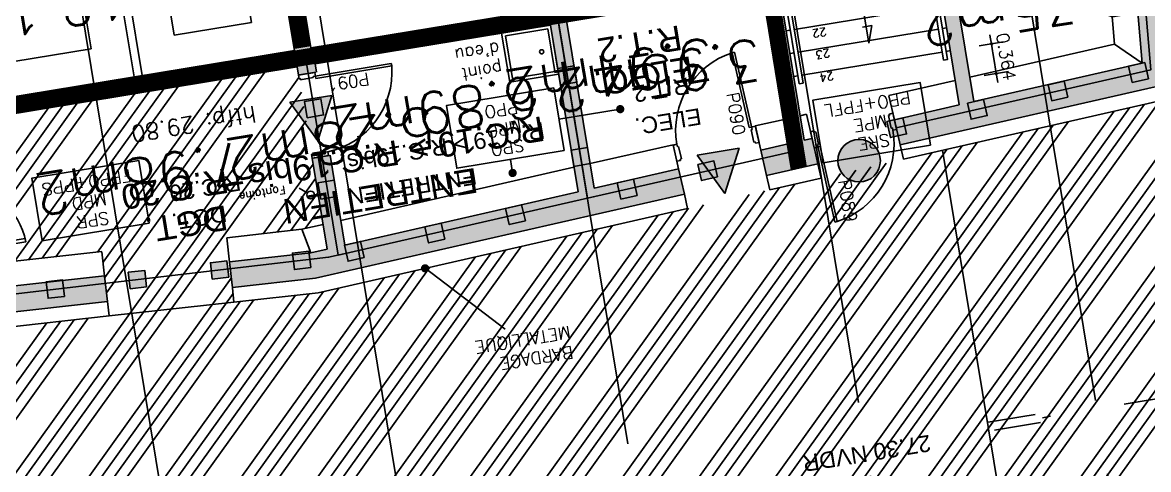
# Model space of a CAD drawing. Header units: millimetres. Extents: x 33240 to 33395, y 51607 to 51720.
# Drawn here: x 33346.81 to 33360.43, y 51675.91 to 51681.32 of the extents above; entities that cross this region are included whole.
import ezdxf
from ezdxf.enums import TextEntityAlignment as Align

# ---------------------------------------------------------------- set-up
doc = ezdxf.new("R2010")
doc.units = ezdxf.units.MM
doc.header["$LTSCALE"] = 0.3
doc.header["$MEASUREMENT"] = 0
doc.header["$PDMODE"] = 34
doc.header["$PDSIZE"] = 0.3
for name, pattern in [('ACAD_ISO02W100', [15, 12, -3]), ('ACAD_ISO04W100', [30, 24, -3, 0, -3]), ('ACAD_ISO08W100', [36, 24, -3, 6, -3])]:
    doc.linetypes.add(name, pattern=pattern)
doc.layers.get('0').update_dxf_attribs({"linetype": 'CONTINUOUS'})
doc.layers.get('DEFPOINTS').update_dxf_attribs({"linetype": 'CONTINUOUS'})
for name, color, linetype in [('00-TRAMES-BAT', 7, 'ACAD_ISO08W100'), ('01-TREMIE-ESCAL-ASC', 4, 'CONTINUOUS'), ('02-MURS-PORTEUR', 1, 'CONTINUOUS'), ('04-CLOISONS', 2, 'CONTINUOUS'), ('05-MEN-INT', 4, 'CONTINUOUS'), ('05-MEN-INT-NUM', 62, 'CONTINUOUS'), ('07-REVT-BARDAGE', 213, 'CONTINUOUS'), ('07-REVT-SOL', 8, 'CONTINUOUS'), ('08-EQUI-SANITAIRE', 121, 'CONTINUOUS'), ('09-COT-INT', 7, 'CONTINUOUS'), ('10-ANN-ALTITUDE', 152, 'CONTINUOUS'), ('10-ANN-HSP', 192, 'CONTINUOUS'), ('10-ANN-NOMENCLATURE', 3, 'CONTINUOUS'), ('10-ANN-NOMPIECE', 3, 'CONTINUOUS'), ('10-ANN-NOMPIECE-CODE', 171, 'CONTINUOUS'), ('10-ANN-SURF', 62, 'CONTINUOUS'), ('10-ANN-TEXTE', 3, 'CONTINUOUS'), ('11-RES-EPO', 163, 'CONTINUOUS'), ('11-RES-ISOL-FEU', 2, 'CONTINUOUS'), ('14-HACH-MURS', 253, 'CONTINUOUS')]:
    doc.layers.add(name, color=color, linetype=linetype)
doc.styles.add('ANN', font='romans.shx')
doc.styles.add('COT', font='romans.shx')
doc.styles.add('HSP', font='romans.shx')
doc.styles.add('NDP', font='ARIAL.TTF')
doc.styles.add('NIV', font='ARIAL.TTF', dxfattribs={"height": 0.2})
doc.styles.add('ROMANS', font='romans.shx', dxfattribs={"height": 0.2})
doc.styles.add('SURF', font='romans.shx', dxfattribs={"height": 0.5})
doc.dimstyles.new('COTEXT', dxfattribs={"dimtxt": 0.15, "dimasz": 0.11, "dimexe": 0, "dimexo": 0, "dimgap": 0.05, "dimtad": 1, "dimdec": 3, "dimdsep": 46, "dimtxsty": 'COT', "dimblk1": 'COTBLOC', "dimblk2": 'COTBLOC', "dimsah": 1, "dimcen": -0.1, "dimse1": 1, "dimse2": 1, "dimadec": 0, "dimazin": 0, "dimtfac": 1, "dimtdec": 3, "dimtmove": 2, "dimatfit": 3, "dimldrblk": 'COTBLOC', "dimfxl": 1, "dimtolj": 1, "dimarcsym": 0})

# ---------------------------------------------------------------- blocks, each defined once
blk = doc.blocks.new('M20L70D')
for points in [[(-145.5, 1.5), (-145.5, 73.5), (-141.5, 73.5), (-141.5, 1.5)], [(-1.5, 1.5), (-1.5, 73.5), (-5.5, 73.5), (-5.5, 1.5)], [(-147, 0), (-148.5, 0), (-148.5, 1.5), (-145.5, 1.5), (-145.5, -3.5), (-143.5, -3.5), (-143.5, -6), (-145.5, -6), (-145.5, -21.5), (-148.5, -21.5), (-148.5, -20), (-147, -20)], [(0, 0), (1.5, 0), (1.5, 1.5), (-1.5, 1.5), (-1.5, -3.5), (-3.5, -3.5), (-3.5, -6), (-1.5, -6), (-1.5, -21.5), (1.5, -21.5), (1.5, -20), (0, -20)]]:
    blk.add_lwpolyline(points, close=True)
for centre, start, end in [((-145.5, 1.5), 360, 90), ((-1.5, 1.5), 90, 180)]:
    blk.add_arc(centre, 72, start, end)
blk = doc.blocks.new('MVP9')
for p, q in [((0.075, 0.93), (0.045, 0.93)), ((0.045, -0.03), (0.045, 0.93)), ((0.075, 0.93), (0.075, 0)), ((0.075, 0), (0, 0)), ((0, 0), (0, -0.2)), ((0.975, 0), (0.975, -0.03)), ((1.02, 0), (0.975, 0)), ((0.06, -0.03), (0.045, -0.03)), ((0.06, -0.03), (0.06, -0.185)), ((0.975, -0.03), (0.96, -0.03)), ((0.96, -0.03), (0.96, -0.185)), ((1.02, 0), (1.02, -0.2)), ((0.045, -0.2), (0, -0.2)), ((0.06, -0.185), (0.045, -0.185)), ((0.045, -0.185), (0.045, -0.2)), ((0.975, -0.185), (0.96, -0.185)), ((0.975, -0.185), (0.975, -0.2)), ((1.02, -0.2), (0.975, -0.2))]:
    blk.add_line(p, q)
for centre, radius, start, end in [((0.175, 0), 0.83, 0, 0), ((-0.015, -0.057), 0.992, 3.3237, 84.7979)]:
    blk.add_arc(centre, radius, start, end)
blk = doc.blocks.new('ASC12')
for p, q in [((-0.15, 0), (-0.15, 1.6)), ((-0.15, 1.6), (0, 1.6)), ((0, 1.25), (0, 1.6)), ((-0.32, 1.25), (-0.32, 1.475)), ((-0.32, 1.475), (-0.17, 1.475)), ((-0.17, 0.125), (-0.17, 1.475)), ((-1.7, 0.325), (-1.7, 1.275)), ((-0.32, 1.275), (-1.7, 1.275)), ((-0.32, 1.25), (-0.25, 1.25)), ((-0.25, 0.84), (-0.25, 1.3)), ((-0.22, 1.3), (-0.25, 1.3)), ((-0.22, 0.84), (-0.22, 1.3)), ((-0.1, 0.84), (-0.1, 1.3)), ((-0.1, 1.3), (-0.07, 1.3)), ((-0.07, 0.84), (-0.07, 1.3)), ((0, 1.25), (-0.07, 1.25)), ((-0.22, 0.84), (-0.25, 0.84)), ((-0.1, 0.84), (-0.07, 0.84)), ((-0.25, 0.76), (-0.25, 0.3)), ((-0.22, 0.76), (-0.25, 0.76)), ((-0.22, 0.76), (-0.22, 0.3)), ((-0.1, 0.76), (-0.1, 0.3)), ((-0.1, 0.76), (-0.07, 0.76)), ((-0.07, 0.76), (-0.07, 0.3)), ((-0.32, 0.325), (-1.7, 0.325)), ((-0.32, 0.125), (-0.32, 0.35)), ((-0.32, 0.35), (-0.25, 0.35)), ((-0.22, 0.3), (-0.252, 0.3)), ((-0.1, 0.3), (-0.07, 0.3)), ((0, 0.35), (-0.07, 0.35)), ((0, 0), (0, 0.35)), ((-0.32, 0.125), (-0.17, 0.125)), ((-0.15, 0), (0, 0))]:
    blk.add_line(p, q)
blk.add_lwpolyline([(-1.49, 1.342), (-0.51, 1.342), (-0.51, 1.442), (-1.49, 1.442)], close=True)
blk = doc.blocks.new('SMP2')
blk.add_lwpolyline([(-1.315, 0), (0, 0), (0, -0.77), (-1.315, -0.77)], close=True)
at = {"style": 'ROMANS'}
for tag, p in [('SOLS', (-0.646, -0.148)), ('PAROIS', (-0.643, -0.377)), ('FAUX-PLAFONDS', (-0.646, -0.61))]:
    blk.add_attdef(tag, text='', height=0.15, dxfattribs=at).set_placement(p, align=Align.MIDDLE)
blk = doc.blocks.new('COTBLOC')
for p, q in [((0, -1.3608), (0, 1.3608)), ((-0.76, 0), (-0.99, 0)), ((0, 0), (-0.76, 0)), ((0, 0), (0.76, 0)), ((0.76, 0), (0.99, 0))]:
    blk.add_line(p, q)
at = {"const_width": 0.15}
blk.add_lwpolyline([(-0.1, 0, 1), (0.1, 0, 1)], format="xyb", close=True, dxfattribs=at)
blk = doc.blocks.new('*D166')
at = {"layer": '09-COT-INT', "color": 0, "lineweight": -2}
blk.add_line((33358.549, 51680.952), (33358.572, 51680.81), dxfattribs=at)
at = {"layer": 'DEFPOINTS', "color": 0}
for p in [(33358.009, 51680.975), (33358.59, 51680.701), (33358.093, 51680.619)]:
    blk.add_point(p, dxfattribs=at)
at = {"layer": '09-COT-INT', "color": 0, "lineweight": -2, "xscale": 0.11, "yscale": 0.11, "zscale": 0.11}
for p, rotation in [((33358.531, 51681.061), 99.35057366828106), ((33358.59, 51680.701), 279.350573668281)]:
    blk.add_blockref('COTBLOC', p, dxfattribs=dict(at, rotation=rotation))
at = {"layer": '09-COT-INT', "color": 0, "insert": (33358.709, 51680.905), "char_height": 0.15, "attachment_point": 5, "rotation": 279.3506, "style": 'COT'}
blk.add_mtext('\\A1;0.364', dxfattribs=at)
blk = doc.blocks.new('PF1-2H')
blk.add_hatch(color=256).paths.add_polyline_path([(-0.001288, 0, 1), (0.001288, 0, 1)])
blk.add_circle((0, 0), 0.001288)
blk = doc.blocks.new('CF1-2H')
for p, q in [((0, 0.002576), (-0.001288, 0)), ((0.001288, 0), (0, 0.002576)), ((-0.001288, 0), (0.001288, 0))]:
    blk.add_line(p, q)
blk.add_solid([(-0.001288, 0), (0, 0.002576), (0.001288, 0)])
blk = doc.blocks.new('CARRE2')
blk.add_hatch(color=256).paths.add_polyline_path([(-0.1, 0.1), (0.1, 0.1), (0.1, -0.1), (-0.1, -0.1)])
blk.add_lwpolyline([(-0.1, 0.1), (0.1, 0.1), (0.1, -0.1), (-0.1, -0.1)], close=True)

msp = doc.modelspace()

# ---------------------------------------------------------------- hatches: boundary and pattern name
at = {"layer": '07-REVT-SOL'}
h = msp.add_hatch(dxfattribs=at)
h.set_pattern_fill('ANSI34', color=256, style=0)
h.set_pattern_definition([(234.3505737, (57752.873, 108291.1774), (0.609448717, -0.4371181325), []), (234.3505737, (57752.69855, 108291.1487), (0.609448717, -0.4371181325), []), (234.3505737, (57752.5241, 108291.12), (0.609448717, -0.4371181325), []), (234.3505737, (57752.3497, 108291.09124), (0.609448717, -0.4371181325), [])])
h.paths.add_polyline_path([(33309.5314, 51685.8588), (33309.227, 51686.3339), (33308.7901, 51686.9168), (33308.2417, 51687.5322), (33307.7231, 51688.0157), (33307.1703, 51688.4635), (33306.6491, 51688.8373), (33306.1684, 51689.1099), (33305.6057, 51689.375), (33304.8593, 51689.5906), (33304.3981, 51689.6614), (33304.0875, 51689.6801), (33303.4661, 51689.653), (33302.8229, 51689.5078), (33302.2165, 51689.3237), (33301.8431, 51689.1436), (33301.2325, 51688.7418), (33301.0441, 51688.5546), (33300.8119, 51688.2317), (33300.636, 51687.875), (33300.5145, 51687.359), (33300.505, 51686.6688), (33300.5777, 51685.9763), (33300.7416, 51685.2753), (33300.9406, 51684.7213), (33301.0157, 51684.5876), (33307.3638, 51673.1728), (33307.5551, 51673.4027), (33307.8762, 51673.8025), (33308.1163, 51674.1181), (33308.411, 51674.5325), (33308.7556, 51675.0512), (33309.048, 51675.5283), (33309.3762, 51676.1097), (33309.5889, 51676.5207), (33309.7607, 51676.8698), (33310.0204, 51677.4522), (33310.2137, 51677.9361), (33310.3288, 51678.2748), (33310.4454, 51678.6692), (33310.6648, 51679.6374), (33310.76, 51680.4082), (33310.7988, 51681.1264), (33310.7886, 51681.6572), (33311.6353, 51681.6308), (33311.6077, 51680.7216), (33311.5149, 51679.9648), (33311.413, 51679.3793), (33311.2805, 51678.8426), (33311.0938, 51678.2397), (33310.6536, 51677.1452), (33310.0752, 51675.9925), (33309.4154, 51674.8904), (33308.8726, 51674.099), (33308.2849, 51673.3459), (33307.8733, 51672.8629), (33307.228, 51672.1682), (33306.3132, 51671.3076), (33305.9865, 51671.0325), (33305.8529, 51670.9201), (33304.975, 51670.2548), (33303.8087, 51669.4948), (33303.0073, 51669.0533), (33301.8018, 51668.4879), (33300.9566, 51668.032), (33299.3651, 51667.685), (33298.3344, 51667.4599), (33297.6468, 51667.3707), (33296.7824, 51667.2899), (33295.9203, 51667.253), (33295.2266, 51667.2152), (33294.1119, 51667.2875), (33293.3748, 51667.4449), (33292.5369, 51667.5422), (33291.7914, 51667.7628), (33290.9562, 51668.1367), (33290.4698, 51668.2741), (33289.8201, 51668.6138), (33289.1999, 51669.0055), (33288.3839, 51669.5907), (33287.876, 51669.955), (33287.2211, 51670.7667), (33274.7777, 51668.6362), (33276.256, 51659.6586), (33284.2497, 51660.9749), (33284.3561, 51660.329), (33287.1543, 51660.7657), (33287.0441, 51661.435), (33288.3848, 51661.6423), (33288.4866, 51660.9834), (33292.2493, 51661.603), (33292.1421, 51662.2745), (33293.3262, 51662.4694), (33294.2159, 51657.0657), (33297.0273, 51657.8411), (33296.5137, 51662.3558), (33296.1876, 51662.9406), (33297.1941, 51663.1064), (33297.3208, 51662.3368), (33297.3071, 51662.3342), (33297.2354, 51662.0285), (33297.1718, 51661.7039), (33297.1191, 51661.3565), (33297.0807, 51661.0087), (33297.0553, 51660.6759), (33297.0448, 51660.2508), (33297.0546, 51659.9073), (33297.0786, 51659.5031), (33297.126, 51659.0791), (33297.2144, 51658.5421), (33297.1583, 51658.5188), (33297.3195, 51657.5459), (33297.3809, 51657.5561), (33297.3948, 51657.457), (33298.8658, 51657.679), (33298.8462, 51657.7974), (33298.9103, 51657.8079), (33298.7662, 51658.6942), (33298.7288, 51659.1864), (33298.7198, 51659.4049), (33298.7232, 51660.1393), (33298.7457, 51660.5123), (33298.7907, 51660.9605), (33298.8677, 51661.4609), (33298.9907, 51662.0019), (33299.0813, 51662.4183), (33299.1901, 51662.781), (33299.4457, 51663.3946), (33299.6955, 51663.8263), (33299.9745, 51664.1844), (33300.2447, 51664.447), (33300.5617, 51664.6801), (33300.8381, 51664.8192), (33301.2209, 51664.9383), (33301.4693, 51664.9787), (33301.841, 51664.9673), (33302.2061, 51664.8995), (33302.6126, 51664.7536), (33302.9838, 51664.5426), (33303.3445, 51664.2838), (33303.6583, 51663.9764), (33303.8954, 51663.7058), (33304.1617, 51663.3541), (33304.4484, 51662.8985), (33304.7788, 51662.2731), (33305.0523, 51661.5322), (33305.2961, 51660.675), (33305.4695, 51659.9959), (33305.6024, 51659.3706), (33305.6852, 51658.9167), (33307.3767, 51659.1899), (33307.1404, 51660.5973), (33307.0303, 51661.1738), (33306.9413, 51661.6002), (33306.7799, 51662.3125), (33306.6023, 51663.0284), (33306.4522, 51663.5891), (33306.3171, 51663.5669), (33306.1501, 51664.5811), (33310.3148, 51665.2669), (33310.4416, 51664.4972), (33315.177, 51665.277), (33315.0503, 51666.0466), (33321.9737, 51667.1866), (33322.0842, 51666.5156), (33326.0968, 51667.1763), (33325.9863, 51667.8474), (33338.2877, 51669.8729), (33338.4145, 51669.1031), (33337.1627, 51668.8969), (33337.4803, 51666.9678), (33338.0209, 51667.0568), (33338.5748, 51667.148), (33338.8591, 51667.1949), (33339.4721, 51667.2958), (33339.4876, 51667.2022), (33342.9411, 51667.7709), (33342.9248, 51667.8696), (33343.8326, 51668.019), (33343.8488, 51667.9204), (33345.1427, 51668.1334), (33344.8096, 51670.1562), (33343.348, 51669.9155), (33343.2212, 51670.6853), (33356.0482, 51672.7974), (33356.1749, 51672.0277), (33354.958, 51671.8273), (33355.3024, 51669.7355), (33360.6718, 51670.6196), (33360.3274, 51672.7114), (33359.1351, 51672.5151), (33359.0083, 51673.2848), (33361.9356, 51673.7669), (33362.0461, 51673.0958), (33364.4142, 51673.4857), (33364.3037, 51674.1568), (33367.7572, 51674.7255), (33367.8839, 51673.9557), (33371.2387, 51674.5081), (33371.112, 51675.2779), (33374.9437, 51675.9088), (33375.0705, 51675.1391), (33376.6328, 51675.3963), (33376.506, 51676.1661), (33377.325, 51676.3009), (33377.0481, 51677.9827), (33376.9198, 51677.9616), (33376.6273, 51679.7377), (33376.7556, 51679.7588), (33376.4112, 51681.8507), (33376.2829, 51681.8295), (33375.9904, 51683.6056), (33376.1187, 51683.6267), (33375.8418, 51685.3086), (33360.6783, 51682.8117), (33360.8797, 51680.4431), (33357.4663, 51679.6643), (33355.8502, 51679.2955), (33350.3855, 51678.0486), (33349.3674, 51677.9353), (33349.2809, 51678.7127), (33350.1901, 51678.8161), (33350.4466, 51678.8746), (33350.1324, 51680.7824), (33345.8713, 51680.0807), (33346.1535, 51678.3669), (33347.7703, 51678.5446), (33347.8568, 51677.7672), (33337.862, 51676.655), (33331.4691, 51682.1156), (33331.436, 51682.1102), (33331.3791, 51682.4555), (33331.426, 51682.4633), (33332.4803, 51685.4342), (33333.3075, 51685.2862), (33334.1791, 51687.6816), (33333.3953, 51687.9546), (33334.4746, 51690.9071), (33334.675, 51691.1303), (33338.2027, 51692.6579), (33338.2118, 51692.6161), (33338.5092, 51692.2989), (33338.6344, 51692.0226), (33341.707, 51693.0697), (33341.5019, 51693.412), (33341.3795, 51693.7866), (33344.946, 51694.7179), (33345.2392, 51694.7817), (33348.5761, 51695.3735), (33348.8741, 51695.4084), (33348.9099, 51694.6324), (33348.9146, 51694.6048), (33352.1472, 51694.9081), (33352.1459, 51695.2202), (33352.2417, 51695.6865), (33356.3412, 51695.7195), (33356.4073, 51695.575), (33357.7275, 51698.1124), (33357.1877, 51701.3904), (33320.2349, 51695.2976), (33319.7443, 51698.296), (33309.9064, 51696.6761), (33310.4, 51693.6782), (33300.57, 51692.0596), (33300.7406, 51691.0235), (33301.5358, 51691.0422), (33302.2561, 51690.9986), (33302.8984, 51690.9343), (33303.2847, 51690.8855), (33303.8837, 51690.7723), (33304.4095, 51690.6586), (33304.8482, 51690.5355), (33305.6756, 51690.2459), (33306.363, 51689.935), (33307.0247, 51689.5803), (33307.6503, 51689.1728), (33308.244, 51688.725), (33308.7944, 51688.2296), (33309.3073, 51687.6984), (33309.7704, 51687.1258), (33310.4433, 51686.1015), (33309.6647, 51685.6359)])
at = {"layer": '14-HACH-MURS', "ltscale": 10}
h = msp.add_hatch(color=256, dxfattribs=at)
h.paths.add_polyline_path([(33357.4265, 51679.8373), (33360.6892, 51680.5818), (33360.2665, 51685.5541), (33359.9534, 51685.5274), (33360.2079, 51682.5343), (33358.0196, 51682.174), (33356.915, 51688.882), (33358.7854, 51689.19), (33359.8379, 51686.8866), (33359.867, 51686.5438), (33360.1801, 51686.5704), (33360.1466, 51686.965), (33357.9498, 51691.7723), (33357.6649, 51691.6421), (33358.6992, 51689.3785), (33356.8825, 51689.0793), (33356.7818, 51689.6911), (33356.6042, 51689.6618), (33358.1421, 51680.3219), (33357.3562, 51680.1426), (33357.3567, 51680.1404)])
h.paths.add_polyline_path([(33358.3179, 51680.362), (33358.0521, 51681.9766), (33360.2249, 51682.3344), (33360.3531, 51680.8264), (33360.3531, 51680.8264)], flags=16)
h = msp.add_hatch(color=256, dxfattribs=at)
h.paths.add_polyline_path([(33347.8372, 51677.9433), (33347.8026, 51678.2541), (33346.2014, 51678.0759), (33346.1264, 51678.5316), (33345.9291, 51678.4991), (33346.0024, 51678.0538), (33338.2991, 51677.1965), (33338.0202, 51676.851)])
h.paths.add_polyline_path([(33350.3048, 51685.7058), (33349.3477, 51685.5482), (33350.0999, 51680.9797), (33344.377, 51680.0373), (33344.0163, 51682.2278), (33343.819, 51682.1953), (33344.1797, 51680.0048), (33338.8394, 51679.1255), (33338.8719, 51678.9282), (33345.674, 51680.0482), (33345.6902, 51679.9495), (33345.8876, 51679.982), (33345.8713, 51680.0807), (33350.1324, 51680.7824), (33350.1487, 51680.6837), (33350.3658, 51680.7194), (33350.3495, 51680.8181), (33353.1976, 51681.2871), (33353.5298, 51679.2695), (33350.7104, 51678.6262), (33350.5315, 51679.713), (33350.3243, 51679.6789), (33350.4956, 51678.5771), (33350.296, 51678.5316), (33349.3133, 51678.4222), (33349.3478, 51678.1114), (33350.3531, 51678.2233), (33354.8163, 51679.2417), (33354.7466, 51679.5471), (33353.7252, 51679.3141), (33353.395, 51681.3196), (33355.765, 51681.7098), (33356.0714, 51679.8494), (33355.7411, 51679.774), (33355.8107, 51679.4686), (33356.4317, 51679.6103), (33356.3615, 51679.9156), (33356.2667, 51679.894), (33355.9299, 51681.9397), (33352.8825, 51681.4379), (33352.473, 51683.9244), (33351.6343, 51683.7863), (33351.6668, 51683.5889), (33352.3082, 51683.6946), (33352.6851, 51681.4054), (33350.2973, 51681.0122), (33349.9203, 51683.3014), (33350.5814, 51683.4102), (33350.5489, 51683.6076), (33349.8878, 51683.4987), (33349.5775, 51685.3833), (33350.3373, 51685.5084)])
h.paths.add_polyline_path([(33351.5115, 51685.7018), (33354.4627, 51686.1877), (33354.4302, 51686.3851), (33351.479, 51685.8991)])
h.paths.add_polyline_path([(33354.9803, 51686.4757), (33354.7015, 51686.4298), (33354.734, 51686.2324), (33355.0128, 51686.2783), (33355.5181, 51683.2096), (33355.7154, 51683.2421), (33354.648, 51689.7248), (33354.4506, 51689.6923)])

# ---------------------------------------------------------------- linework, layer by layer
at = {"layer": '00-TRAMES-BAT'}
for p, q in [((33363.2996, 51655.4305), (33354.5447, 51708.5989)), ((33360.4322, 51655.4057), (33351.749, 51708.1385)), ((33357.643, 51654.9059), (33348.9533, 51707.6782)), ((33354.8408, 51654.485), (33346.1576, 51707.2178)), ((33352.0451, 51654.0247), (33343.362, 51706.7575))]:
    msp.add_line(p, q, dxfattribs=at)
at = {"layer": '01-TREMIE-ESCAL-ASC', "linetype": 'ACAD_ISO04W100'}
for p, q in [((33357.0461, 51681.0695), (33355.8564, 51688.2948)), ((33367.2396, 51677.8685), (33358.5797, 51676.4425)), ((33359.0587, 51676.5761), (33358.4896, 51676.4824)), ((33359.125, 51676.4776), (33358.5689, 51676.386))]:
    msp.add_line(p, q, dxfattribs=at)
at = {"layer": '01-TREMIE-ESCAL-ASC'}
for p, q in [((33356.2051, 51680.5763), (33355.473, 51685.0223)), ((33356.2544, 51680.5844), (33355.5207, 51685.0403)), ((33356.1472, 51681.2356), (33357.8443, 51681.5151)), ((33356.0485, 51681.2194), (33356.0978, 51681.2275)), ((33356.1927, 51680.9593), (33357.8898, 51681.2388)), ((33357.0855, 51681.2837), (33356.9718, 51681.2649)), ((33357.0461, 51681.0695), (33357.0855, 51681.2837)), ((33357.9391, 51681.2469), (33357.9885, 51681.255)), ((33356.094, 51680.9431), (33356.1433, 51680.9512)), ((33356.2381, 51680.6831), (33357.9353, 51680.9625)), ((33357.9846, 51680.9706), (33358.034, 51680.9788)), ((33356.1395, 51680.6668), (33356.1888, 51680.6749)), ((33356.2544, 51680.5844), (33356.2051, 51680.5763)), ((33359.0083, 51673.2848), (33357.9401, 51679.7724))]:
    msp.add_line(p, q, dxfattribs=at)
for points in [[(33357.2096, 51685.6772), (33358.0009, 51680.872), (33357.9515, 51680.8638)], [(33357.1619, 51685.6592), (33357.9515, 51680.8638)]]:
    msp.add_lwpolyline(points, dxfattribs=at)
at = {"layer": '02-MURS-PORTEUR'}
for p, q in [((33358.1421, 51680.3219), (33356.6042, 51689.6618)), ((33350.0999, 51680.9797), (33349.3477, 51685.5482)), ((33349.9203, 51683.3014), (33350.2973, 51681.0122)), ((33360.2249, 51682.3344), (33360.3531, 51680.8264)), ((33356.2667, 51679.894), (33355.9299, 51681.9397)), ((33358.3179, 51680.362), (33358.0521, 51681.9766)), ((33356.0714, 51679.8494), (33355.765, 51681.7098)), ((33352.6851, 51681.4054), (33350.2973, 51681.0122)), ((33353.395, 51681.3196), (33353.7252, 51679.3141)), ((33353.1976, 51681.2871), (33350.3495, 51680.8181)), ((33353.1976, 51681.2871), (33353.5298, 51679.2695)), ((33350.0999, 51680.9797), (33344.377, 51680.0373)), ((33350.1324, 51680.7824), (33345.8713, 51680.0807)), ((33350.1487, 51680.6837), (33350.1324, 51680.7824)), ((33350.3495, 51680.8181), (33350.3658, 51680.7194)), ((33360.3531, 51680.8264), (33358.3179, 51680.362)), ((33350.1586, 51680.6853), (33350.3559, 51680.7178)), ((33357.4265, 51679.8373), (33360.6892, 51680.5818)), ((33358.1421, 51680.3219), (33357.3562, 51680.1426)), ((33357.4265, 51679.8373), (33357.3562, 51680.1426)), ((33356.0714, 51679.8494), (33355.7411, 51679.774)), ((33356.3615, 51679.9156), (33356.2667, 51679.894)), ((33356.4317, 51679.6103), (33356.3615, 51679.9156)), ((33350.3243, 51679.6789), (33350.5216, 51679.7114)), ((33350.5315, 51679.713), (33350.7104, 51678.6262)), ((33355.7411, 51679.774), (33355.8107, 51679.4686)), ((33350.4956, 51678.5771), (33350.3144, 51679.6772)), ((33354.7466, 51679.5471), (33353.7252, 51679.3141)), ((33354.7466, 51679.5471), (33354.8163, 51679.2417)), ((33355.8107, 51679.4686), (33356.4317, 51679.6103)), ((33350.3531, 51678.2233), (33354.8163, 51679.2417)), ((33353.5298, 51679.2695), (33350.7104, 51678.6262)), ((33349.3133, 51678.4222), (33350.296, 51678.5316)), ((33350.4956, 51678.5771), (33350.296, 51678.5316)), ((33349.3481, 51678.1092), (33349.3137, 51678.4184)), ((33346.2014, 51678.0759), (33347.8026, 51678.2541)), ((33347.8374, 51677.9411), (33347.803, 51678.2503)), ((33349.3478, 51678.1114), (33350.3531, 51678.2233)), ((33338.0202, 51676.851), (33347.8372, 51677.9433))]:
    msp.add_line(p, q, dxfattribs=at)
at = {"layer": '02-MURS-PORTEUR', "color": 4}
for p, q in [((33360.0207, 51681.0592), (33359.9166, 51682.2837)), ((33358.269, 51680.6595), (33360.0207, 51681.0592)), ((33360.0207, 51681.0592), (33360.3531, 51680.8264)), ((33357.2888, 51680.4358), (33358.0931, 51680.6194)), ((33357.2895, 51680.4328), (33357.3567, 51680.1404)), ((33355.6741, 51680.0674), (33356.0224, 51680.1469)), ((33356.2178, 51680.1914), (33356.2939, 51680.2088)), ((33356.3615, 51679.9156), (33356.2939, 51680.2088)), ((33355.6741, 51680.0674), (33355.7411, 51679.774)), ((33353.6762, 51679.6115), (33354.6797, 51679.8405)), ((33354.6797, 51679.8405), (33354.7466, 51679.5471)), ((33350.6615, 51678.9236), (33353.4809, 51679.5669)), ((33350.1901, 51678.8161), (33350.4466, 51678.8746)), ((33349.2807, 51678.7149), (33350.1901, 51678.8161)), ((33350.296, 51678.5316), (33350.1901, 51678.8161)), ((33349.3137, 51678.4184), (33349.2809, 51678.7127)), ((33346.1535, 51678.3669), (33347.77, 51678.5468)), ((33347.803, 51678.2503), (33347.7703, 51678.5446))]:
    msp.add_line(p, q, dxfattribs=at)
at = {"layer": '04-CLOISONS'}
for p, q in [((33348.1601, 51680.6603), (33347.8156, 51682.7521)), ((33348.2587, 51680.6765), (33347.9143, 51682.7683))]:
    msp.add_line(p, q, dxfattribs=at)
at = {"layer": '07-REVT-BARDAGE'}
for p, q in [((33360.8797, 51680.4431), (33357.4663, 51679.6643)), ((33357.4265, 51679.8373), (33357.466, 51679.6642)), ((33356.4317, 51679.6103), (33356.4712, 51679.4372)), ((33355.8107, 51679.4686), (33355.8502, 51679.2955)), ((33356.4715, 51679.4373), (33355.8502, 51679.2955)), ((33354.8163, 51679.2417), (33354.8558, 51679.0686)), ((33354.8558, 51679.0686), (33350.3855, 51678.0486)), ((33349.3481, 51678.1092), (33349.3674, 51677.9353)), ((33349.3674, 51677.9353), (33350.3855, 51678.0486)), ((33347.8374, 51677.9411), (33347.8568, 51677.7672)), ((33337.8621, 51676.6549), (33347.8568, 51677.7672))]:
    msp.add_line(p, q, dxfattribs=at)
at = {"layer": '07-REVT-BARDAGE', "color": 4, "linetype": 'ACAD_ISO02W100'}
msp.add_line((33349.3674, 51677.9353), (33347.8568, 51677.7672), dxfattribs=at)
at = {"layer": '08-EQUI-SANITAIRE'}
for p, q in [((33352.6056, 51681.1896), (33353.1976, 51681.2871)), ((33352.6056, 51681.1896), (33352.7031, 51680.5975)), ((33352.6516, 51681.1566), (33353.1647, 51681.2411)), ((33353.1647, 51681.2411), (33353.2492, 51680.728)), ((33353.1976, 51681.2871), (33353.2951, 51680.6951)), ((33352.6516, 51681.1566), (33352.7361, 51680.6435)), ((33352.7031, 51680.5975), (33353.2951, 51680.6951)), ((33352.7361, 51680.6435), (33353.2492, 51680.728))]:
    msp.add_line(p, q, dxfattribs=at)
msp.add_circle((33353.0898, 51680.9653), 0.025, dxfattribs=at)
at = {"layer": '10-ANN-TEXTE'}
for p, q in [((33353.2976, 51680.1485), (33354.0404, 51680.2708)), ((33352.7114, 51679.6618), (33352.7383, 51679.4982)), ((33352.6491, 51677.6055), (33351.68, 51678.344))]:
    msp.add_line(p, q, dxfattribs=at)
at = {"layer": '10-ANN-TEXTE', "const_width": 0.05}
for points in [[(33354.0154, 51680.2708, 1), (33354.0654, 51680.2708, 1)], [(33352.7133, 51679.4982, 1), (33352.7633, 51679.4982, 1)], [(33351.655, 51678.344, 1), (33351.705, 51678.344, 1)]]:
    msp.add_lwpolyline(points, format="xyb", close=True, dxfattribs=at)
at = {"layer": '11-RES-EPO'}
msp.add_line((33350.1573, 51679.3158), (33350.2547, 51679.2567), dxfattribs=at)
msp.add_circle((33350.295, 51679.2322), 0.0472, dxfattribs=at)
at = {"layer": '11-RES-ISOL-FEU', "linetype": 'ACAD_ISO04W100', "const_width": 0.2}
for points in [[(33354.5493, 51689.7084), (33356.1999, 51679.5574)], [(33350.1954, 51681.0157), (33349.8054, 51683.3838), (33350.5652, 51683.5089)], [(33355.7291, 51681.8053), (33340.6317, 51679.3193)]]:
    msp.add_lwpolyline(points, dxfattribs=at)
at = {"layer": '11-RES-ISOL-FEU'}
for points in [[(33357.3785, 51680.0451), (33360.4601, 51680.7482), (33360.3153, 51682.4507), (33357.9569, 51682.0623), (33357.3481, 51685.7598)], [(33356.0741, 51679.7475), (33353.6438, 51679.1929), (33353.2963, 51681.3033)], [(33353.7474, 51679.2166), (33350.629, 51678.505), (33350.2508, 51680.8018)], [(33350.7327, 51678.5287), (33350.5125, 51678.4784), (33346.213, 51677.9766)]]:
    msp.add_lwpolyline(points, dxfattribs=at)

# ---------------------------------------------------------------- block references
at = {"layer": '01-TREMIE-ESCAL-ASC', "xscale": -1, "rotation": 279.350573668281}
msp.add_blockref('ASC12', (33348.0455, 51682.79), dxfattribs=at)
at = {"layer": '01-TREMIE-ESCAL-ASC', "rotation": 99.35057366828106}
msp.add_blockref('ASC12', (33347.6844, 51682.7305), dxfattribs=at)
at = {"layer": '05-MEN-INT', "rotation": 279.3505736691038}
msp.add_blockref('MVP9', (33350.346, 51680.7162), dxfattribs=at)
at = {"layer": '05-MEN-INT', "xscale": -1}
for p, rotation in [((33355.6749, 51680.0638), 12.95456922642053), ((33356.3877, 51679.8018), 192.6477703677915)]:
    msp.add_blockref('MVP9', p, dxfattribs=dict(at, rotation=rotation))
at = {"layer": '05-MEN-INT', "xscale": 0.009999999998770808, "yscale": 0.01000000000203727, "zscale": 0.01, "rotation": 279.3505736694325}
msp.add_blockref('M20L70D', (33346.1264, 51678.5316), dxfattribs=at)
at = {"layer": '10-ANN-TEXTE', "rotation": 189.350573668281}
for p, values in [((33352.0627, 51679.5549), {'SOLS': 'SPO', 'PAROIS': 'MPO', 'FAUX-PLAFONDS': 'PPO'}), ((33356.4962, 51679.6209), {'SOLS': 'SRE', 'PAROIS': 'MPE', 'FAUX-PLAFONDS': 'PPO+FPFL'}), ((33347.0455, 51678.6752), {'SOLS': 'SPR', 'PAROIS': 'MPD', 'FAUX-PLAFONDS': 'FPPO+PPS'})]:
    msp.add_blockref('SMP2', p, dxfattribs=at).add_auto_attribs(values)
at = {"layer": '11-RES-ISOL-FEU'}
for p, rotation in [((33353.3989, 51680.6801), 99.35057366786974), ((33360.31, 51680.714), 12.8535444661213), ((33359.335, 51680.4915), 12.8535444661213), ((33350.3364, 51680.2825), 99.35057366786974), ((33358.3601, 51680.2691), 12.8535444661213), ((33357.3851, 51680.0466), 12.8535444661213), ((33353.5614, 51679.6934), 99.35057366786974), ((33355.0991, 51679.525), 192.853616542626), ((33350.4988, 51679.2958), 99.35057366786974), ((33354.1242, 51679.3025), 192.853616542626), ((33352.7725, 51678.9941), 192.853616542626), ((33351.7976, 51678.7717), 192.853616542626), ((33350.8226, 51678.5492), 192.853616542626), ((33350.1861, 51678.4403), 186.657277713917), ((33348.1995, 51678.2085), 186.657277713917), ((33349.1928, 51678.3244), 186.657277713917), ((33347.2063, 51678.0925), 186.657277713917)]:
    msp.add_blockref('CARRE2', p, dxfattribs=dict(at, rotation=rotation))
at = {"layer": '11-RES-ISOL-FEU', "linetype": 'Continuous', "xscale": 199.9999999999998, "yscale": 200, "zscale": 200, "rotation": 189.3505736683658}
for name, p in [('CF1-2H', (33350.2981, 51680.3952)), ('PF1-2H', (33356.93, 51679.6468)), ('CF1-2H', (33355.2237, 51679.757))]:
    msp.add_blockref(name, p, dxfattribs=at)

# ---------------------------------------------------------------- texts
at = {"layer": '01-TREMIE-ESCAL-ASC', "color": 3, "style": 'ANN'}
for s, p in [('22', (33356.5265, 51681.2586)), ('23', (33356.5689, 51681.001)), ('24', (33356.6144, 51680.7247))]:
    msp.add_text(s, height=0.1, rotation=189.35057, dxfattribs=at).set_placement(p)
at = {"layer": '05-MEN-INT-NUM', "style": 'ANN'}
for s, rotation, p in [('P091', 189.35057, (33350.9938, 51680.7147)), ('P090', 279.35057, (33355.324, 51680.4593)), ('P089', 279.35057, (33356.6755, 51679.4042))]:
    msp.add_text(s, height=0.15, rotation=rotation, dxfattribs=at).set_placement(p)
at = {"layer": '08-EQUI-SANITAIRE', "style": 'ANN'}
for s, p in [("d'eau", (33352.5694, 51681.0792)), ('point', (33352.6011, 51680.8383))]:
    msp.add_text(s, height=0.15, rotation=189.35057, dxfattribs=at).set_placement(p)
at = {"layer": '10-ANN-ALTITUDE', "style": 'NIV'}
msp.add_text('27.30 NVDR', height=0.2, rotation=189.35057, dxfattribs=at).set_placement((33357.7796, 51676.33))
at = {"layer": '10-ANN-HSP', "style": 'HSP'}
msp.add_text('htfp: 29.80', height=0.2, rotation=189.35057, dxfattribs=at).set_placement((33349.6165, 51680.3121))
at = {"layer": '10-ANN-NOMENCLATURE', "color": 171, "style": 'NDP'}
for s, p in [('R.T.2', (33354.758, 51681.2879)), ('R.C.19 > R.C.19bis', (33353.0954, 51680.1874)), ('R.C.20', (33349.2715, 51679.5581))]:
    msp.add_text(s, height=0.3, rotation=189.3506, dxfattribs=at).set_placement(p)
at = {"layer": '10-ANN-NOMENCLATURE', "style": 'NDP'}
for s, p in [('ELEC.', (33354.8984, 51680.9145)), ('ENTRETIEN', (33352.2852, 51679.5608)), ('DGT.', (33349.2611, 51679.1083))]:
    msp.add_text(s, height=0.3, rotation=189.3506, dxfattribs=at).set_placement(p)
at = {"layer": '10-ANN-NOMPIECE', "style": 'NDP'}
for s, p in [('ELEC.', (33355.002, 51680.2849)), ('ENTRETIEN', (33352.2852, 51679.5608)), ('DGT.', (33349.2611, 51679.1083))]:
    msp.add_text(s, height=0.2, rotation=189.3506, dxfattribs=at).set_placement(p)
at = {"layer": '10-ANN-NOMPIECE-CODE', "style": 'NDP'}
for s, p in [('R.T.2', (33354.8617, 51680.6582)), ('R.C.19 > R.C.19bis', (33353.1072, 51680.1157)), ('R.C.20', (33349.4308, 51679.4861))]:
    msp.add_text(s, height=0.2, rotation=189.3506, dxfattribs=at).set_placement(p)
at = {"layer": '10-ANN-SURF', "style": 'SURF'}
for s, p in [('2.35m2', (33360.1691, 51681.9323)), ('12.16m2', (33348.0489, 51681.8865)), ('3.94m2', (33355.1373, 51681.14)), ('3.95m2', (33355.7143, 51681.1312)), ('6.89m2', (33353.0115, 51680.6861)), ('5.28m2', (33351.7576, 51680.3122)), ('7.98m2', (33349.456, 51679.8852))]:
    msp.add_text(s, height=0.5, rotation=189.35057, dxfattribs=at).set_placement(p)
at = {"layer": '10-ANN-TEXTE', "style": 'ANN'}
for s, p in [('METALLIQUE', (33353.4271, 51677.6464)), ('BARDAGE', (33353.4588, 51677.4055))]:
    msp.add_text(s, height=0.15, rotation=189.35057, dxfattribs=at).set_placement(p)
at = {"layer": '11-RES-EPO', "insert": (33349.9989, 51679.248), "char_height": 0.1, "width": 0.8128, "attachment_point": 1, "rotation": 189.35057, "style": 'ANN'}
msp.add_mtext('Fontaine', dxfattribs=at)

# ---------------------------------------------------------------- dimensions: what is measured, and where the dimension line sits
at = {"layer": '09-COT-INT'}
dim = msp.add_linear_dim(base=(33358.5901, 51680.7012), p1=(33358.0093, 51680.9747), p2=(33358.0931, 51680.6194), angle=279.35057, dimstyle='COTEXT', dxfattribs=at)
dim.commit()
dim.dimension.update_dxf_attribs({"geometry": '*D166', "text_midpoint": (33358.7086, 51680.9053)})

doc.saveas('drawing.dxf')
